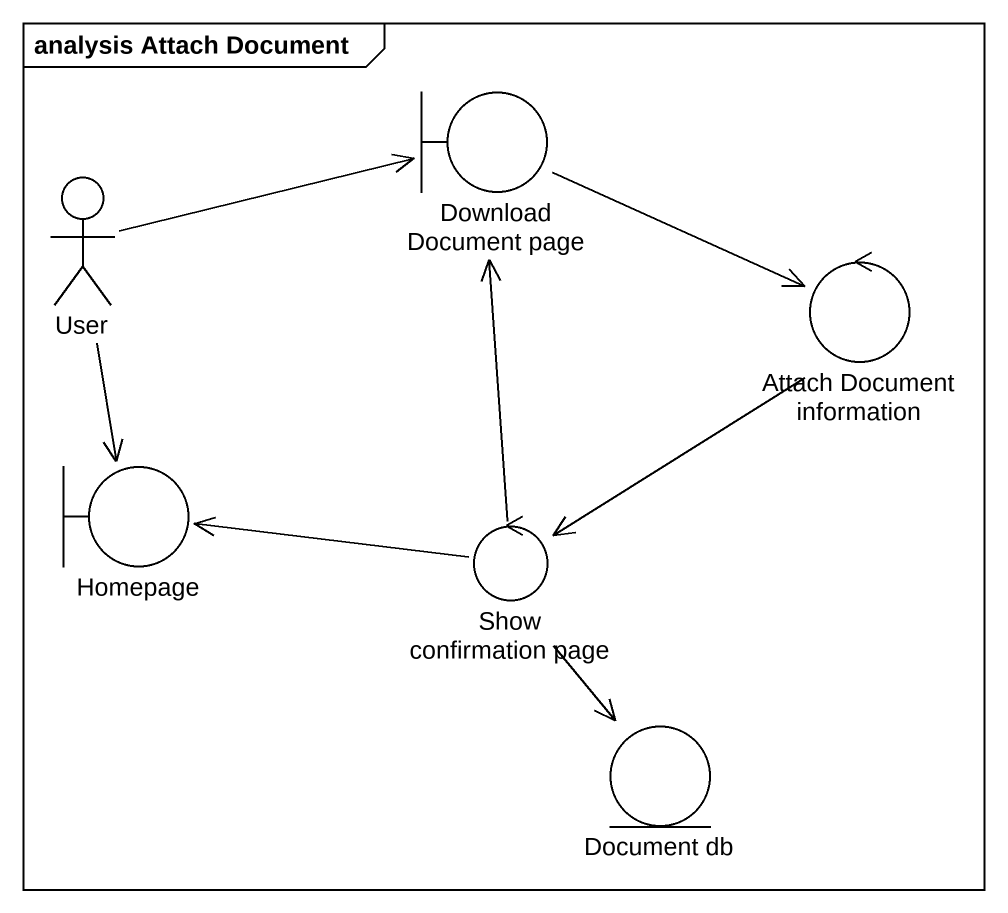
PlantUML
@startuml
mainframe analysis Attach Document
boundary "Download Document page" as Download_Document_page
actor User
control "Attach Document information" as Attach_Document_information
boundary Homepage
control "Show confirmation page" as Show_confirmation_page
entity "Document db" as Document_db
Download_Document_page -right-> Attach_Document_information
User -right-> Download_Document_page
User --> Homepage
Attach_Document_information --> Show_confirmation_page
Show_confirmation_page -up-> Download_Document_page
Show_confirmation_page -left-> Homepage
Show_confirmation_page --> Document_db
@enduml
